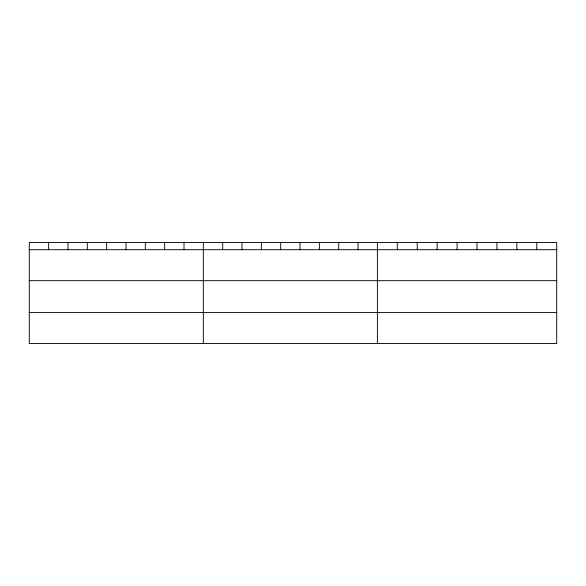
<?xml version="1.0" encoding="UTF-8"?>
<svg xmlns="http://www.w3.org/2000/svg" width="586" height="586" viewBox="0 0 586 586"><rect width="100%" height="100%" fill="white"/><g stroke="black" fill="none" stroke-linecap="round" stroke-linejoin="round"><path stroke-width="0.88" d="M556.7 280.672L556.7 242.45L29.3 242.45L29.3 343.55L556.7 343.55L556.7 280.672L29.3 280.672M29.3 249.695L556.7 249.695M29.3 312.58L556.7 312.58M536.776 242.45L536.776 249.695M516.852 242.45L516.852 249.695M496.928 242.45L496.928 249.695M477.004 242.45L477.004 249.695M457.08 242.45L457.08 249.695M437.156 242.45L437.156 249.695M417.232 242.45L417.232 249.695M397.308 242.45L397.308 249.695M377.384 242.45L377.384 343.55M358.046 242.45L358.046 249.695M338.708 242.45L338.708 249.695M319.37 242.45L319.37 249.695M300.032 242.45L300.032 249.695M280.694 242.45L280.694 249.695M261.356 242.45L261.356 249.695M242.018 242.45L242.018 249.695M222.68 242.45L222.68 249.695M203.342 242.45L203.342 343.55M184.004 242.45L184.004 249.695M164.666 242.45L164.666 249.695M145.328 242.45L145.328 249.695M125.99 242.45L125.99 249.695M106.652 242.45L106.652 249.695M87.314 242.45L87.314 249.695M67.976 242.45L67.976 249.695M48.638 242.45L48.638 249.695"/></g></svg>
